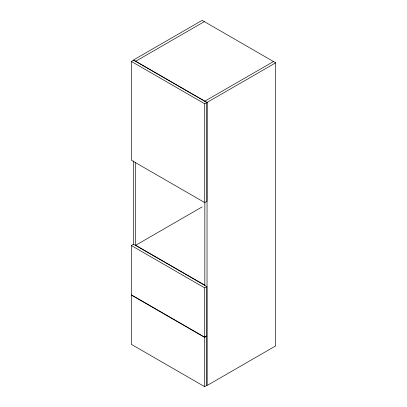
<?xml version="1.0" encoding="UTF-8"?>
<svg xmlns="http://www.w3.org/2000/svg" width="407" height="407" viewBox="0 0 407 407"><rect width="100%" height="100%" fill="white"/><g stroke="black" fill="none" stroke-linecap="round" stroke-linejoin="round"><path stroke-width="0.61" d="M131.41 61.467L133.618 60.195L206.919 102.513L206.919 201.312L204.716 202.584L131.41 160.266L131.41 61.467L204.716 103.79L206.919 102.513M135.699 61.254L204.345 21.622M204.838 101.17L273.479 61.538M207.041 102.442L275.687 62.81L275.687 345.899L207.041 385.531L207.041 102.442L133.496 59.982L202.142 20.35L275.687 62.81M131.313 245.533L133.521 244.256L206.822 286.579L206.822 335.836L204.614 337.108L131.313 294.79L131.313 245.533L204.614 287.851L206.822 286.579M202.147 206.898L135.699 245.263L204.838 285.18M204.614 337.393L206.822 336.121L206.822 385.378L204.614 386.65L131.313 344.327L131.313 295.07L204.614 337.393L204.614 386.65M204.838 202.091L204.838 285.241M204.716 103.79L204.716 202.584M204.614 287.851L204.614 337.108M135.699 162.179L135.699 245.324M133.496 160.902L133.496 244.688"/></g></svg>
